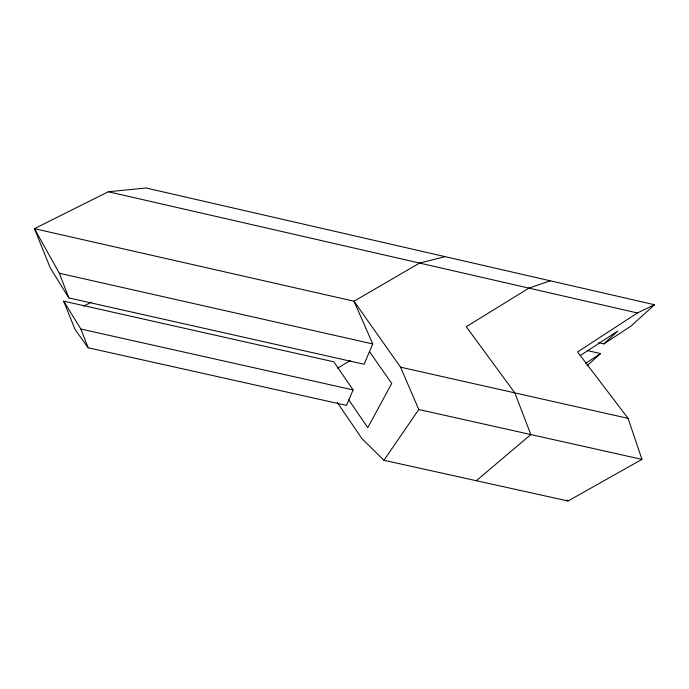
<?xml version="1.0" encoding="UTF-8"?>
<svg xmlns="http://www.w3.org/2000/svg" width="689" height="689" viewBox="0 0 689 689"><rect width="100%" height="100%" fill="white"/><g stroke="black" fill="none" stroke-linecap="round" stroke-linejoin="round"><path stroke-width="1.03" d="M353.113 389.914L346.507 405.373L88.114 347.764L75.101 329.566L63.655 301.153L333.82 361.82L353.113 389.914L80.88 329.041L63.655 301.153M68.848 297.915L59.323 273.249L34.45 228.662L354.025 301.222L372.758 343.949L364.085 364.248L68.848 297.915L50.28 267.961L34.45 228.662L108.337 191.749L146.102 188.002L654.55 304.736L630.797 326.216L603.865 343.88L598.663 342.691M337.266 402.393L361.854 438.566L383.945 460.286L418.783 409.524L400.55 367.185L354.025 301.222L419.584 263.052L445.128 256.652M603.865 343.88L617.844 330.987L580.172 355.627M587.028 365.807L600.567 353.56L587.062 350.494M476.314 480.715L530.849 434.561L514.821 392.885L466.272 326.707L528.945 288.114L550.27 280.793M585.779 363.301L600.567 353.56M654.55 304.736L637.394 312.961L577.554 351.976L628.084 418.361L641.95 459.382L568.029 500.998L383.945 460.286M337.567 368.227L350.468 360.459M83.86 306.123L91.361 302.135M418.783 409.524L641.95 459.382M59.323 273.249L372.758 343.949M400.55 367.185L628.084 418.361M108.337 191.749L637.394 312.961M566.849 500.025L568.029 500.998M369.476 351.614L391.74 383.437L367.771 427.645L348.832 399.939M80.88 329.041L88.114 347.764"/></g></svg>
